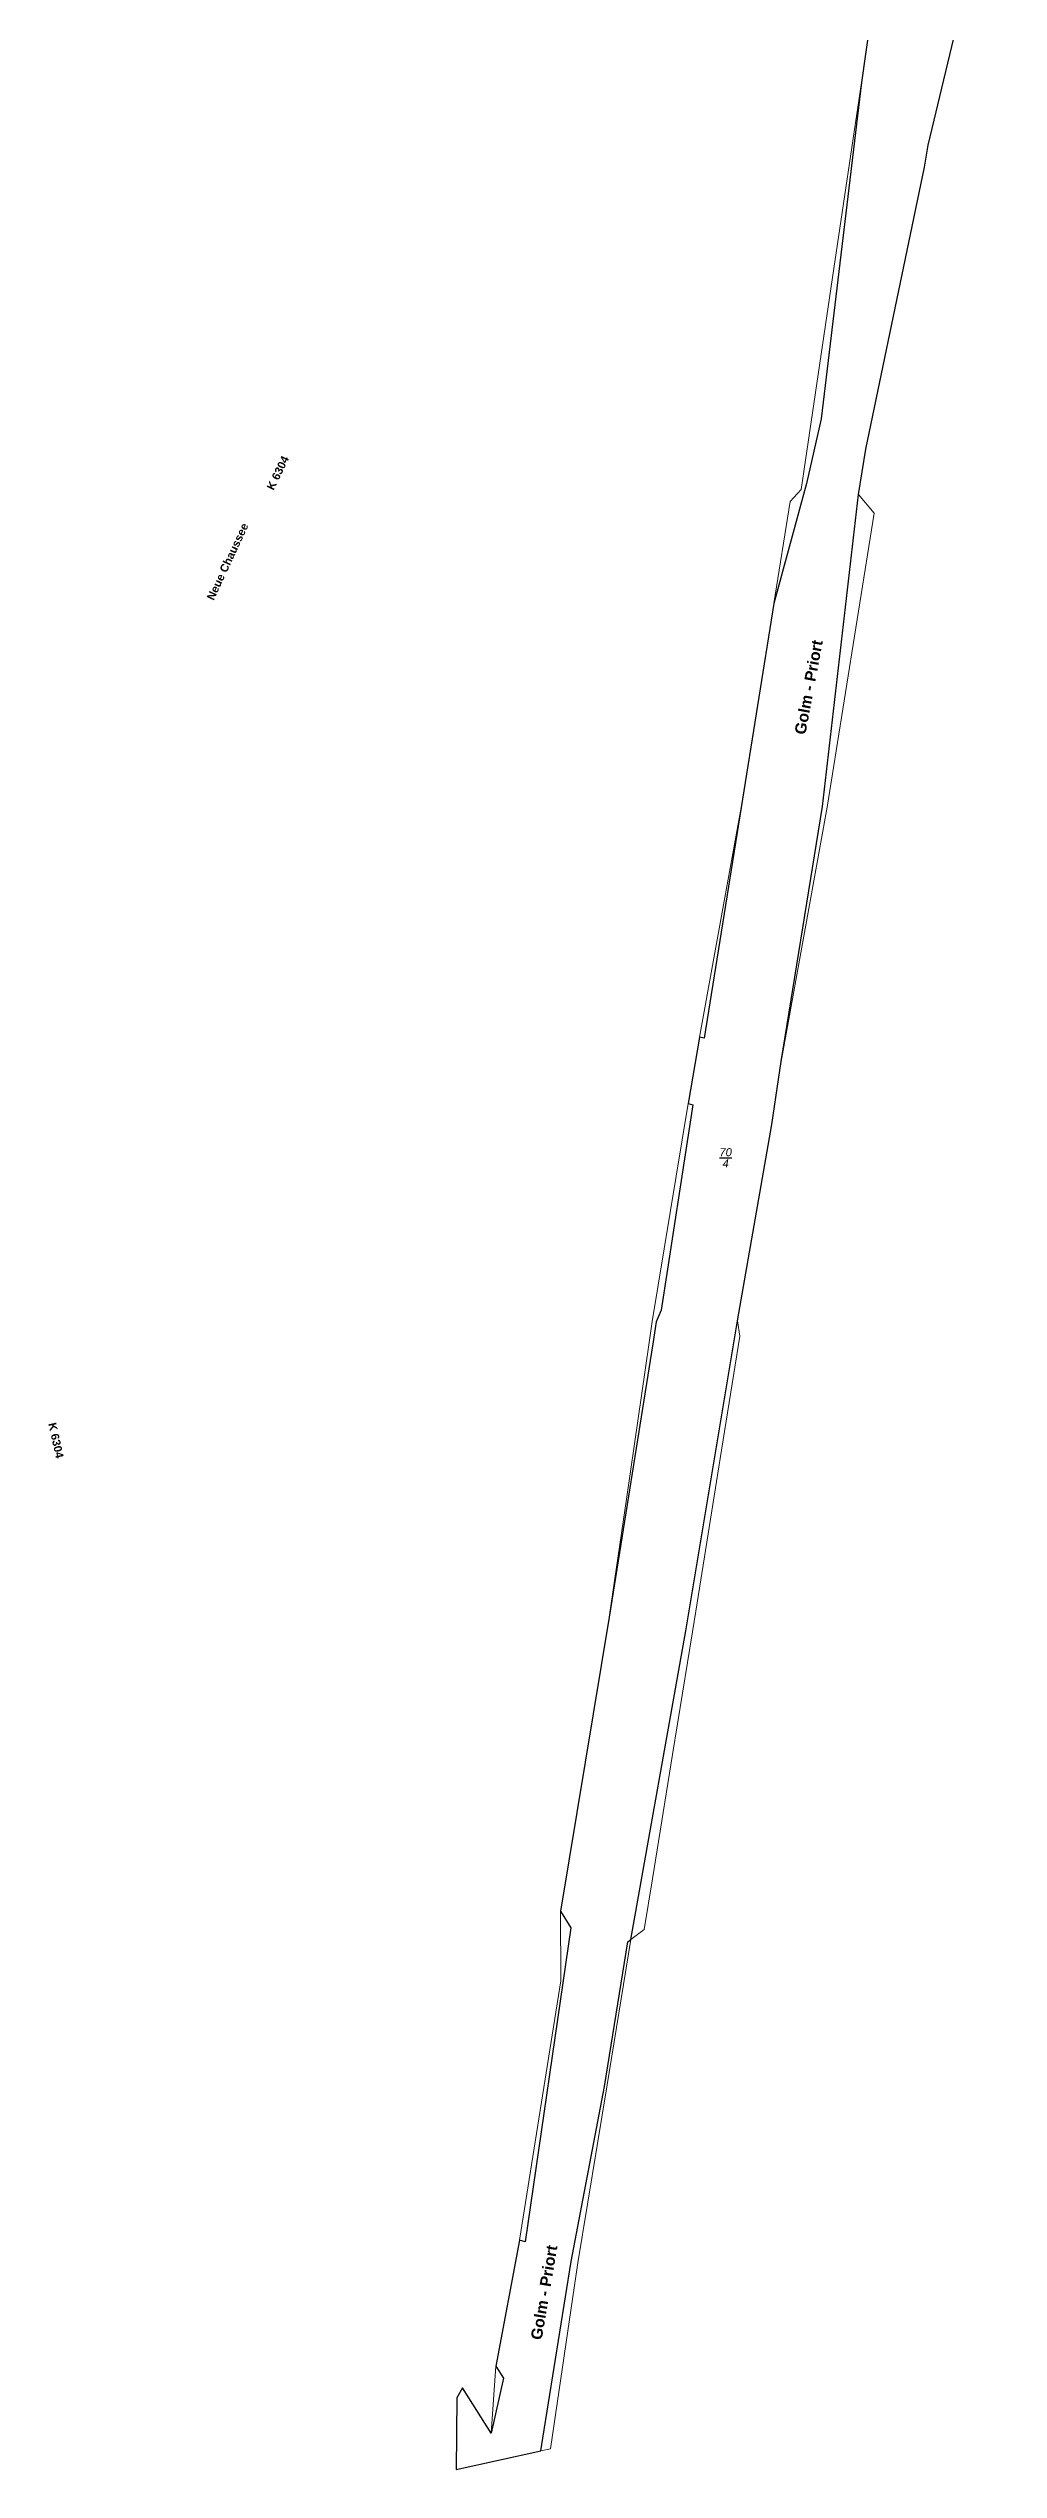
# Model space of a CAD drawing. Header units: metres. Extents: x -1420 to 2385, y 3887 to 7929.
# Drawn here: x 629 to 926, y 3887 to 4644 of the extents above; entities that cross this region are included whole.
import ezdxf

# ---------------------------------------------------------------- set-up
doc = ezdxf.new("R2010")
doc.units = ezdxf.units.M
doc.layers.add('03-Kataster', color=2, linetype='Continuous')
doc.layers.add('AP_PTO', color=7, linetype='Continuous', plot=False)
doc.layers.add('AX_Nutzung_Umgrenzung', color=7, linetype='Continuous', plot=False)
doc.styles.add('AX_4107', font='arialbd.ttf', dxfattribs={"height": 2.5})
doc.styles.add('AX_4115', font='ariali.ttf', dxfattribs={"height": 2.5})
doc.styles.add('AX_4141', font='arialbd.ttf', dxfattribs={"height": 3.5})

msp = doc.modelspace()

# ---------------------------------------------------------------- linework, layer by layer
at = {"layer": '03-Kataster'}
for p, q in [((904.33, 4613.44), (926.3, 4705.2)), ((889.64, 4676.37), (883.46, 4632.99)), ((883.46, 4632.99), (870.89, 4528)), ((884.85, 4518.53), (903.12, 4606.6)), ((903.12, 4606.6), (904.33, 4613.44)), ((870.89, 4528), (866.29, 4507.78)), ((882.54, 4504.28), (884.85, 4518.53)), ((866.29, 4507.78), (856.1, 4470.29)), ((871.33, 4406.83), (882.54, 4504.28)), ((856.1, 4470.29), (845.85, 4406.52)), ((845.85, 4406.52), (834.27, 4334.47)), ((858.35, 4327.16), (871.33, 4406.83)), ((832.85, 4334.81), (829.36, 4314.12)), ((834.27, 4334.47), (832.85, 4334.81)), ((855.42, 4307.53), (858.35, 4327.16)), ((830.78, 4313.66), (820.86, 4249.52)), ((829.36, 4314.12), (830.78, 4313.66)), ((844.73, 4246.15), (855.42, 4307.53)), ((819.35, 4245.84), (818.26, 4239.02)), ((820.86, 4249.52), (819.35, 4245.84)), ((828.62, 4149.38), (844.73, 4246.15)), ((818.26, 4239.02), (804.67, 4153.63)), ((804.67, 4153.63), (797.16, 4108.32)), ((811.44, 4052.92), (828.62, 4149.38)), ((797.16, 4108.32), (789.44, 4061.73)), ((789.44, 4061.73), (792.63, 4056.55)), ((792.63, 4056.55), (778.41, 3958.49)), ((803.12, 4007.02), (810.48, 4052.19)), ((810.48, 4052.19), (811.44, 4052.92)), ((792.71, 3952.29), (803.12, 4007.02)), ((776.62, 3959), (769.22, 3919.67)), ((778.41, 3958.49), (776.62, 3959)), ((783.91, 3897.19), (792.71, 3952.29)), ((769.22, 3919.67), (771.6, 3915.9)), ((758.75, 3912.92), (757.02, 3909.73)), ((767.78, 3898.69), (758.75, 3912.92)), ((771.6, 3915.9), (767.78, 3898.69)), ((757.02, 3909.73), (756.8, 3887.34)), ((783.23, 3893.15), (783.91, 3897.19)), ((756.8, 3887.34), (783.23, 3893.15))]:
    msp.add_line(p, q, dxfattribs=at)
at = {"layer": 'AX_Nutzung_Umgrenzung', "color": 253, "linetype": 'Continuous', "lineweight": 18, "true_color": 0x999999, "flags": 128}
msp.add_lwpolyline([(889.64, 4676.37), (883.46, 4632.99), (874.83, 4574.9), (864.58, 4505.87), (861.21, 4502.12), (856.1, 4470.29), (845.85, 4406.52), (832.85, 4334.81), (829.36, 4314.12), (818.11, 4246.02), (817.15, 4239.42), (810.14, 4191.24), (804.67, 4153.63), (797.16, 4108.32), (789.44, 4061.73), (789.49, 4039.99), (776.62, 3959), (776.62, 3959), (769.22, 3919.67), (767.78, 3898.69), (758.75, 3912.92), (757.02, 3909.73), (756.8, 3887.34), (783.23, 3893.15), (786.34, 3893.83), (794.88, 3951.93), (803.92, 4006.9), (811.44, 4052.92), (815.55, 4056.07), (818.13, 4071.91), (824.43, 4110.7), (830.67, 4149.04), (831.7, 4155.46), (839.77, 4205.82), (845.47, 4241.37), (844.73, 4246.15), (855.42, 4307.53), (858.35, 4327.16), (872.74, 4406.61), (887.47, 4498.46), (882.54, 4504.28), (884.85, 4518.53), (903.12, 4606.6), (904.33, 4613.44), (926.3, 4705.2)], dxfattribs=at)

# ---------------------------------------------------------------- texts
at = {"layer": 'AP_PTO', "color": 18, "true_color": 0x000000}
for s, height, rotation, style, p in [('K 6304', 2.5, 64.2366, 'AX_4107', (699.77, 4505.44)), ('Neue Chaussee', 2.5, 65.11591, 'AX_4107', (681.05, 4471.05)), ('Golm - Priort', 3.5, 79.42231, 'AX_4141', (865.92, 4429.12)), ('K 6304', 2.5, 282.3507, 'AX_4107', (629.37, 4214.07)), ('Golm - Priort', 3.5, 80.43481, 'AX_4141', (783.52, 3927.65))]:
    msp.add_text(s, height=height, rotation=rotation, dxfattribs=dict(at, style=style)).set_placement(p)
at = {"layer": 'AP_PTO', "color": 18, "true_color": 0x000000, "insert": (841.02, 4297.11), "char_height": 2.5, "attachment_point": 5, "style": 'AX_4115'}
msp.add_mtext('\\S70/4;', dxfattribs=at)

doc.saveas('drawing.dxf')
